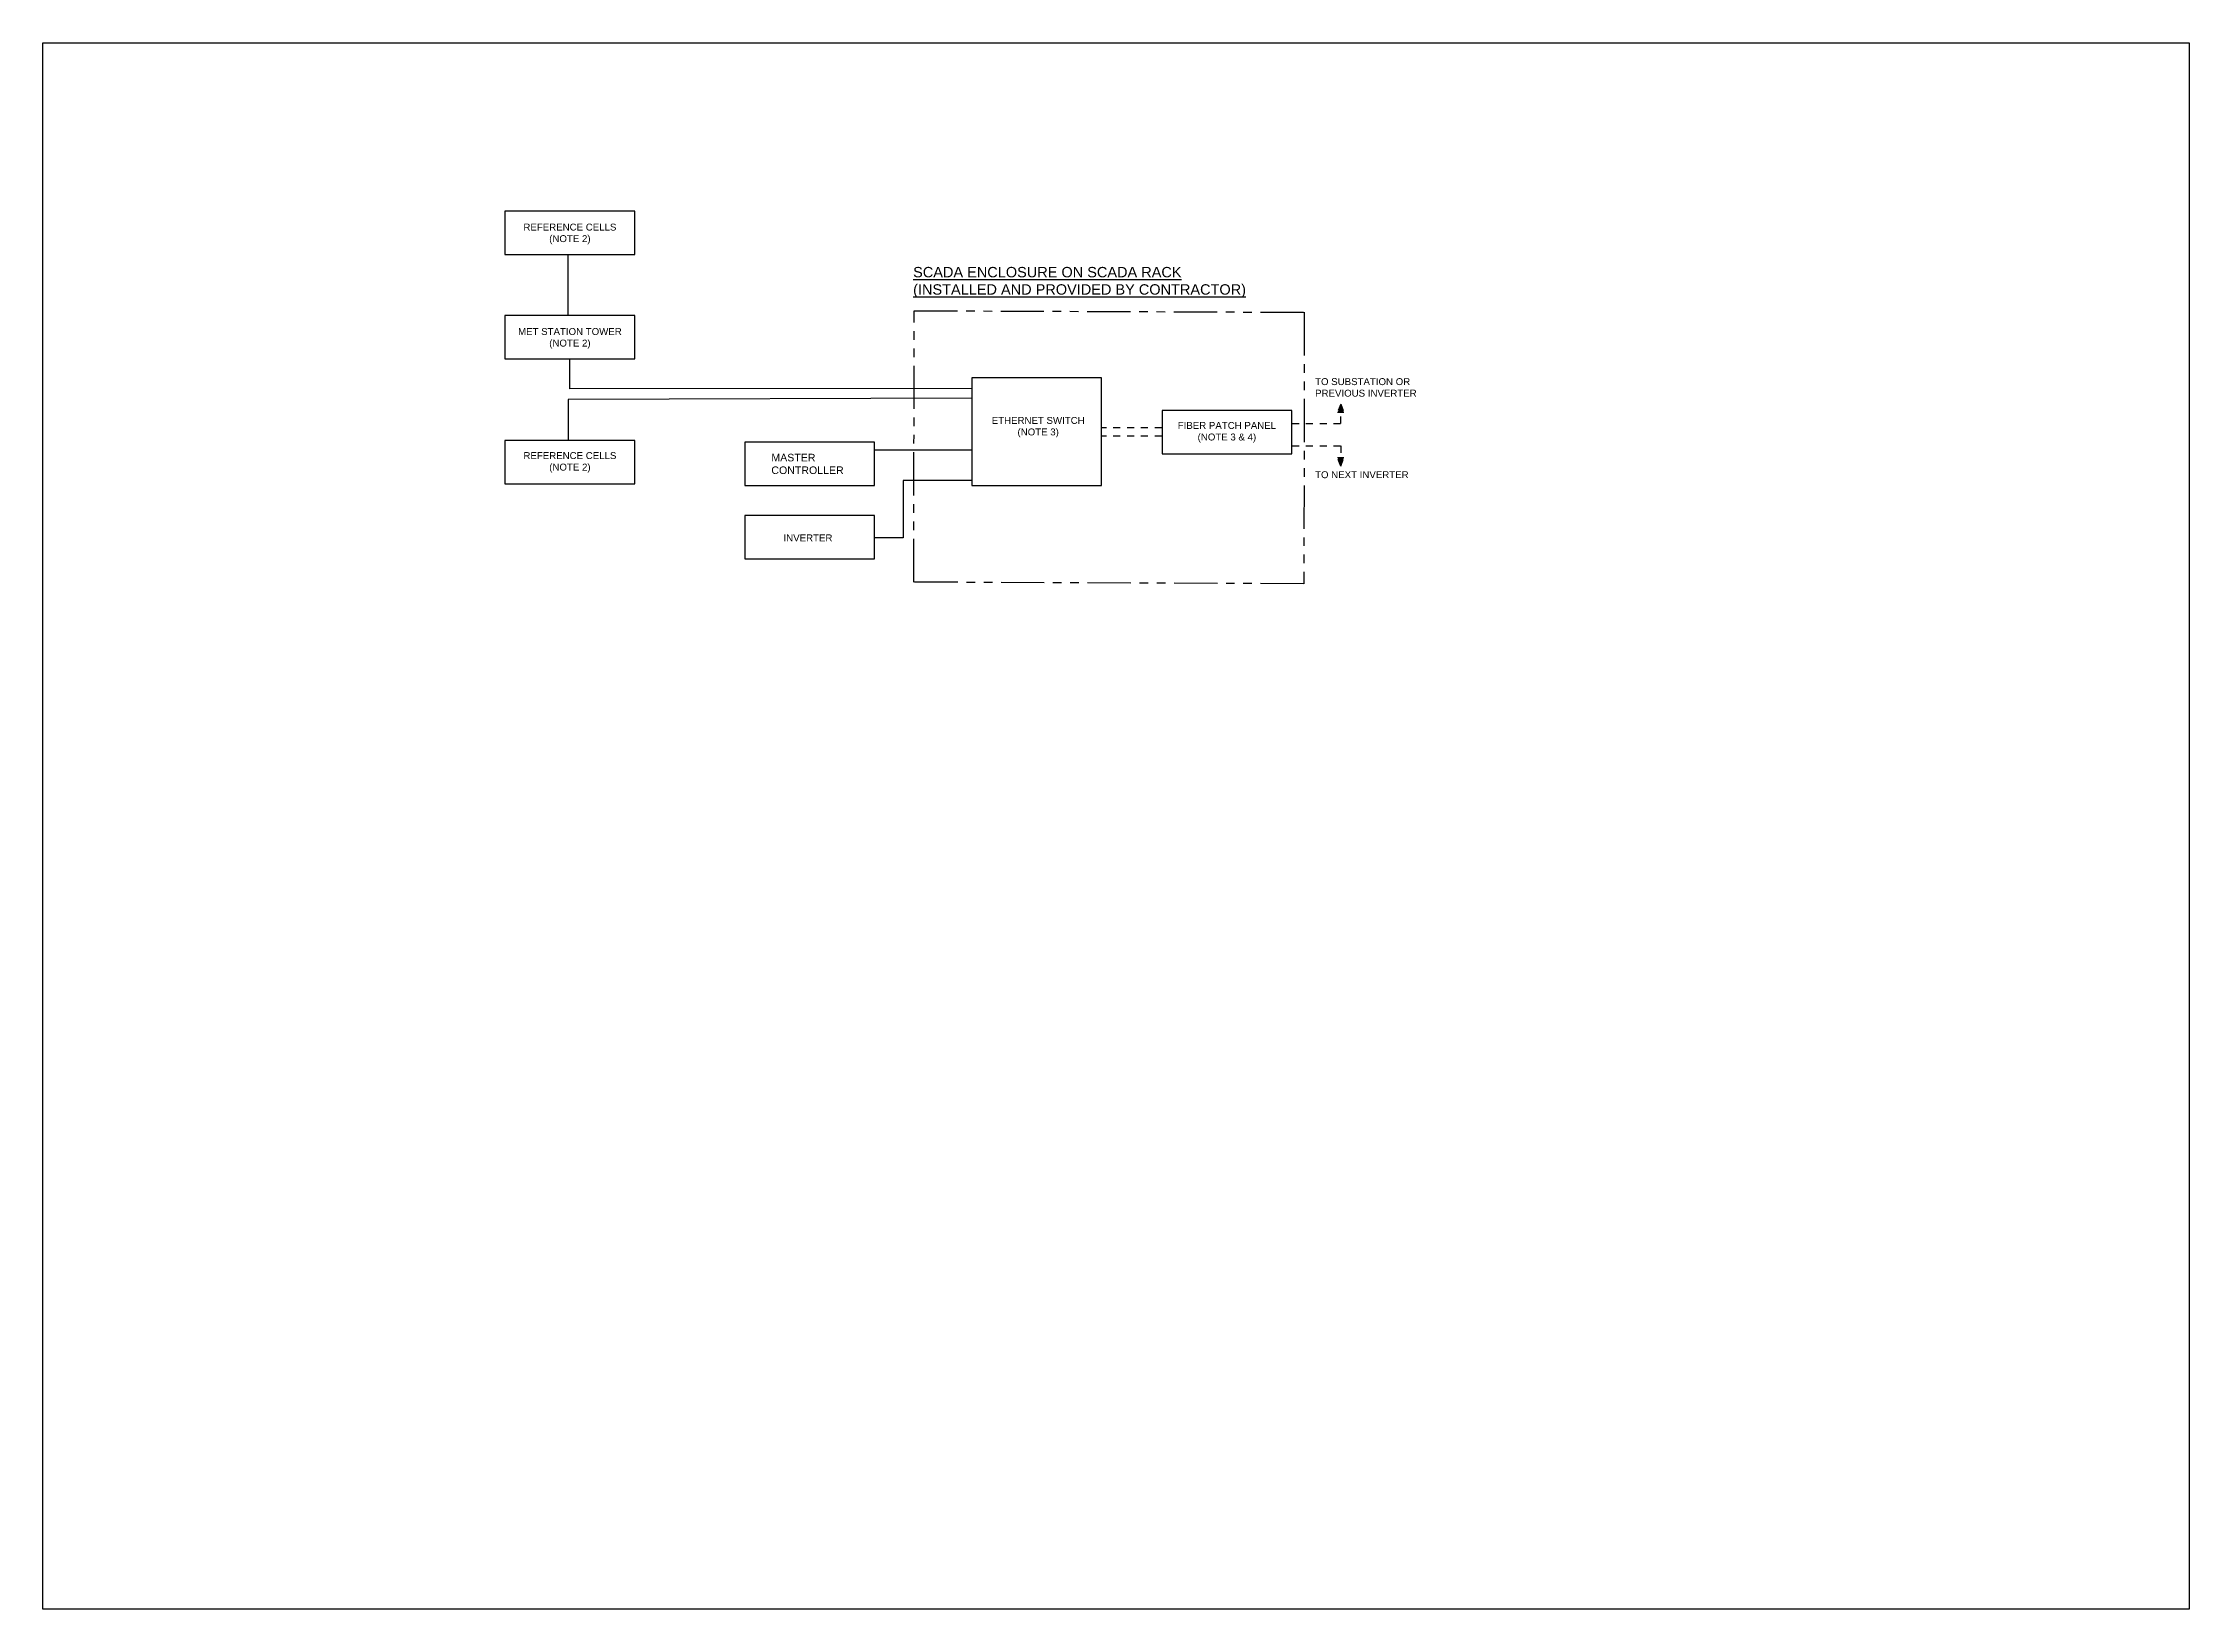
# Model space of a CAD drawing. Header units: feet. Extents: x 0 to 31, y 0 to 22.6.
import ezdxf

# ---------------------------------------------------------------- set-up
doc = ezdxf.new("R2010")
doc.units = ezdxf.units.FT
doc.header["$MEASUREMENT"] = 0
doc.linetypes.add('HIDDEN4', pattern=[0.0935, 0.0625, -0.031])
doc.linetypes.add('PHANTOM2', pattern=[1.25, 0.625, -0.125, 0.125, -0.125, 0.125, -0.125])
for name, color, linetype in [('Border By others', 3, 'PHANTOM2'), ('DEVICES', 5, 'Continuous'), ('E-COMM-ETHR', 191, 'Continuous'), ('E-COMM-SMFB', 131, 'HIDDEN4'), ('G-ANNO-TEXT', 1, 'Continuous')]:
    doc.layers.add(name, color=color, linetype=linetype)
doc.styles.add('NEI-A', font='arial.ttf')

# ---------------------------------------------------------------- blocks, each defined once
blk = doc.blocks.new('arr')
at = {"ltscale": 0.5}
h = blk.add_hatch(color=256, dxfattribs=at)
h.dxf.hatch_style = 1
h.paths.add_polyline_path([(0.046, 0.123), (-0.046, 0.123), (0, 0)])
for p, q in [((0, 0), (-0.046, 0.123)), ((-0.046, 0.123), (0.046, 0.123)), ((0, 0), (0.046, 0.123))]:
    blk.add_line(p, q, dxfattribs=at)

msp = doc.modelspace()

# ---------------------------------------------------------------- linework, layer by layer
at = {"layer": 'Border By others'}
msp.add_lwpolyline([(12.585, 18.746), (18.22, 18.724), (18.214, 14.804), (12.579, 14.827)], close=True, dxfattribs=at)
at = {"layer": 'Defpoints', "color": 5}
msp.add_lwpolyline([(0, 22.612), (31, 22.612), (31, 0), (0, 0)], close=True, dxfattribs=at)
at = {"layer": 'DEVICES'}
for points in [[(6.674, 19.56), (8.549, 19.56), (8.549, 20.185), (6.674, 20.185)], [(6.674, 18.052), (8.549, 18.052), (8.549, 18.677), (6.674, 18.677)], [(13.417, 16.224), (15.292, 16.224), (15.292, 17.776), (13.417, 17.776)], [(16.165, 16.679), (18.04, 16.679), (18.04, 17.304), (16.165, 17.304)], [(6.674, 16.246), (8.549, 16.246), (8.549, 16.871), (6.674, 16.871)], [(10.137, 16.224), (12.012, 16.224), (12.012, 16.849), (10.137, 16.849)], [(10.137, 15.166), (12.012, 15.166), (12.012, 15.791), (10.137, 15.791)]]:
    msp.add_lwpolyline(points, close=True, dxfattribs=at)
at = {"layer": 'E-COMM-ETHR'}
msp.add_line((7.584, 19.553), (7.584, 18.674), dxfattribs=at)
for points in [[(13.417, 17.623), (7.612, 17.62), (7.612, 18.052)], [(13.417, 17.482), (7.585, 17.465), (7.585, 16.869)], [(13.417, 16.735), (12.012, 16.735)], [(13.417, 16.297), (12.425, 16.297), (12.425, 15.466), (12.012, 15.466)]]:
    msp.add_lwpolyline(points, dxfattribs=at)
at = {"layer": 'E-COMM-SMFB'}
for p, q in [((16.161, 17.056), (15.292, 17.056)), ((16.161, 16.934), (15.295, 16.936))]:
    msp.add_line(p, q, dxfattribs=at)
for points in [[(18.044, 17.12), (18.746, 17.12), (18.746, 17.276)], [(18.044, 16.793), (18.746, 16.793), (18.746, 16.626)]]:
    msp.add_lwpolyline(points, dxfattribs=at)

# ---------------------------------------------------------------- block references
at = {"layer": 'E-COMM-SMFB', "rotation": 180}
msp.add_blockref('arr', (18.746, 17.399), dxfattribs=at)
at = {"layer": 'E-COMM-SMFB'}
msp.add_blockref('arr', (18.746, 16.503), dxfattribs=at)

# ---------------------------------------------------------------- texts
at = {"layer": 'G-ANNO-TEXT', "style": 'NEI-A'}
for s, width, gutter_width, heights, insert, char_height, attachment_point in [('REFERENCE CELLS (NOTE 2)', 1.79429, 0.5, [0], (7.612, 19.855), 0.1, 5), ('REFERENCE CELLS (NOTE 2)', 1.79429, 0.5, [0], (7.612, 19.855), 0.1, 5), ('\\pxql;{\\LSCADA ENCLOSURE ON SCADA RACK\\P(INSTALLED AND PROVIDED BY CONTRACTOR)}', 4.81874, 0, [0.486], (14.979, 18.933), 0.15, 8), ('MET STATION TOWER\\P(NOTE 2)', 1.79429, 0.5, [0.697], (7.612, 18.347), 0.1, 5), ('TO SUBSTATION OR PREVIOUS INVERTER', 2.02965, 0.5, [0], (18.376, 17.504), 0.1, 7), ('ETHERNET SWITCH\\P(NOTE 3)', 1.79429, 0.5, [0], (14.376, 17.064), 0.1, 5), ('FIBER PATCH PANEL\\P(NOTE 3 & 4)', 2.02965, 0.5, [0], (17.102, 16.991), 0.1, 5), ('REFERENCE CELLS (NOTE 2)', 1.79429, 0.5, [0], (7.612, 16.556), 0.1, 5), ('TO NEXT INVERTER', 2.02965, 0.5, [0], (18.376, 16.327), 0.1, 7), ('INVERTER', 1.79429, 0.5, [0], (11.051, 15.466), 0.1, 5)]:
    msp.add_mtext_dynamic_manual_height_columns(s, width=width, gutter_width=gutter_width, heights=heights, dxfattribs=dict(at, insert=insert, char_height=char_height, attachment_point=attachment_point))
at = {"layer": 'G-ANNO-TEXT', "insert": (10.522, 16.387), "char_height": 0.1094, "width": 1.5169, "attachment_point": 7, "style": 'NEI-A'}
msp.add_mtext('MASTER CONTROLLER', dxfattribs=at)

doc.saveas('drawing.dxf')
